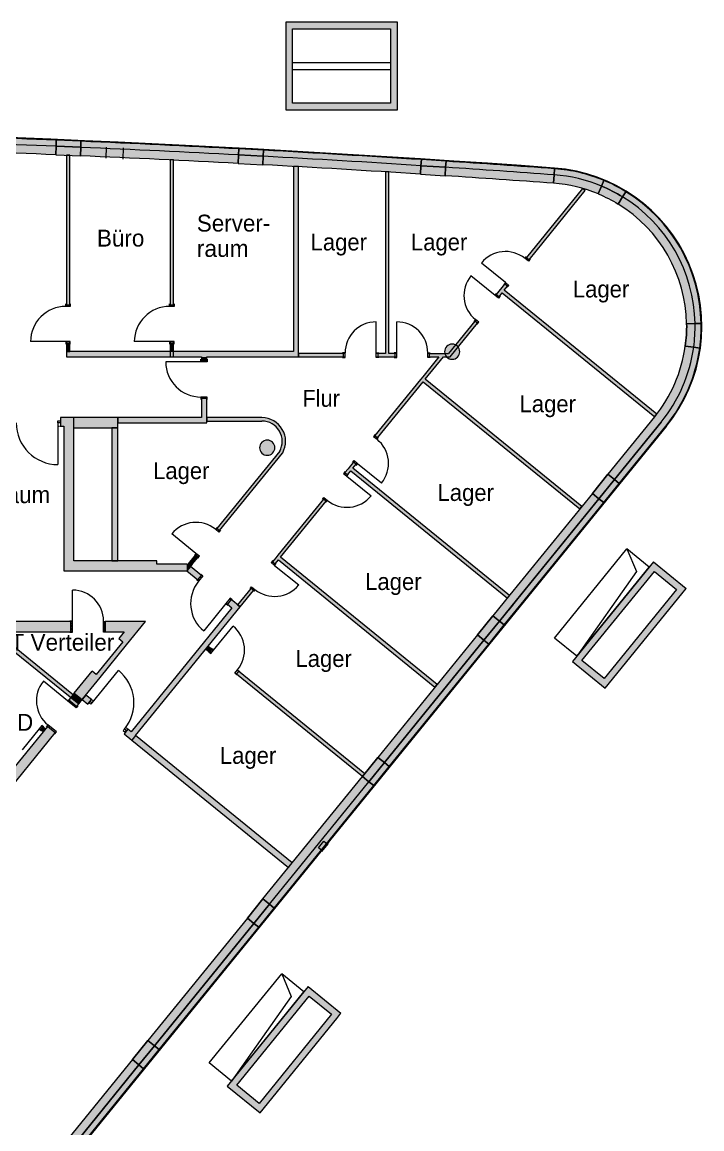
# Model space of a CAD drawing. Header units: inches. Extents: x 354311 to 431061, y 371078 to 433204.
# Drawn here: x 410934 to 431061, y 400437 to 433204 of the extents above; entities that cross this region are included whole.
import ezdxf

# ---------------------------------------------------------------- set-up
doc = ezdxf.new("R2010")
doc.units = ezdxf.units.IN
doc.header["$LTSCALE"] = 250
doc.header["$MEASUREMENT"] = 0
doc.linetypes.add('G1', pattern=[0.18, 0.12, -0.06])
doc.layers.add('Grundebene', color=7, linetype='Continuous')
doc.styles.add('ARIAL', font='arial.ttf', dxfattribs={"height": 0.2})

msp = doc.modelspace()

# ---------------------------------------------------------------- hatches: boundary and pattern name
at = {"layer": 'Grundebene', "true_color": 0x000000, "transparency": 33554687}
for points in [[(418744, 433204), (418944, 433004), (421844, 433004), (422044, 433204)], [(418744, 430604), (418944, 430804), (418944, 433004), (418744, 433204)], [(422044, 433204), (421844, 433004), (421844, 430804), (422044, 430604)], [(422044, 430604), (421844, 430804), (418944, 430804), (418744, 430604)], [(411928, 429277), (411939, 429527), (411939, 429527), (407266, 429699), (407266, 429699), (407258, 429449), (407258, 429449)], [(407266, 429699), (411939, 429527), (411939, 429527), (411928, 429277), (411928, 429277), (407258, 429449), (407258, 429449), (407266, 429699)], [(411939, 429527), (411946, 429707), (411946, 429707), (407272, 429879), (407272, 429879), (407266, 429699), (407266, 429699)], [(407272, 429879), (411946, 429707), (411946, 429707), (411939, 429527), (411939, 429527), (407266, 429699), (407266, 429699)], [(412668, 429498), (412675, 429678), (411946, 429707), (411938, 429527)], [(417341, 429271), (417351, 429451), (417351, 429451), (412676, 429676), (412676, 429676), (412668, 429496), (412668, 429496)], [(412676, 429676), (417351, 429451), (417351, 429451), (417341, 429271), (417341, 429271), (412668, 429496), (412668, 429496), (412676, 429676)], [(412668, 429498), (411938, 429527), (411928, 429277), (412658, 429248)], [(412344, 424834), (412244, 424834), (412244, 429264), (412344, 429264)], [(417328, 429021), (417341, 429271), (417341, 429271), (412668, 429496), (412668, 429496), (412658, 429246), (412658, 429246)], [(412668, 429496), (417341, 429271), (417341, 429271), (417328, 429021), (417328, 429021), (412658, 429246), (412658, 429246)], [(418057, 428982), (417328, 429021), (417342, 429271), (417342, 429271), (417351, 429451), (418080, 429412), (418070, 429232), (418070, 429232), (418071, 429232)], [(418071, 429232), (417342, 429271), (417328, 429021), (418057, 428982)], [(418070, 429232), (418080, 429412), (417351, 429451), (417342, 429271)], [(422744, 428954), (422756, 429133), (422756, 429133), (418081, 429412), (418081, 429412), (418071, 429232), (418071, 429232), (422744, 428954)], [(418081, 429412), (422756, 429133), (422756, 429133), (422744, 428954), (422744, 428954), (418071, 429232), (418071, 429232)], [(415416, 424834), (415316, 424834), (415316, 429122), (415416, 429122)], [(422728, 428704), (422744, 428954), (422744, 428954), (418071, 429232), (418071, 429232), (418057, 428982), (418057, 428982), (422728, 428704)], [(418071, 429232), (422744, 428954), (422744, 428954), (422728, 428704), (422728, 428704), (418057, 428982), (418057, 428982), (418071, 429232)], [(419121, 423449), (418966, 423449), (418966, 428927), (419121, 428927)], [(422728, 428704), (422744, 428954), (422744, 428954), (422756, 429133), (422756, 429133), (423485, 429086), (423473, 428906), (423473, 428906), (423457, 428657)], [(423473, 428906), (422744, 428954), (422728, 428704), (423457, 428657)], [(423473, 428906), (423485, 429086), (422756, 429133), (422744, 428954)], [(426687, 428683), (426700, 428863), (423485, 429086), (423473, 428906)], [(423473, 428906), (426687, 428683), (426700, 428863), (423485, 429086)], [(421794, 423394), (421694, 423394), (421694, 428770), (421794, 428770)], [(426669, 428434), (426687, 428683), (423473, 428906), (423457, 428657)], [(423457, 428657), (426669, 428434), (426687, 428683), (423473, 428906)], [(427995, 428118), (428092, 428349), (428092, 428349), (427946, 428407), (427798, 428460), (427648, 428507), (427497, 428550), (427344, 428586), (427190, 428618), (427035, 428644), (426880, 428665), (426723, 428681), (426687, 428683), (426687, 428683), (426669, 428434), (426669, 428434), (426817, 428421), (426964, 428402), (427111, 428379), (427256, 428350), (427401, 428316), (427544, 428277), (427686, 428233), (427826, 428185), (427964, 428131)], [(427995, 428118), (427858, 428173), (427718, 428223), (427576, 428268), (427434, 428308), (427289, 428343), (427144, 428372), (426998, 428397), (426851, 428417), (426703, 428431), (426669, 428434), (426669, 428434), (426687, 428683), (426687, 428683), (426844, 428669), (427000, 428650), (427155, 428625), (427309, 428594), (427462, 428558), (427613, 428517), (427763, 428471), (427912, 428419), (428058, 428363), (428092, 428349), (428092, 428349)], [(428092, 428349), (428161, 428515), (428161, 428515), (428009, 428575), (427855, 428630), (427699, 428680), (427542, 428724), (427383, 428762), (427223, 428795), (427062, 428822), (426900, 428844), (426738, 428860), (426700, 428863), (426700, 428863), (426687, 428683), (426687, 428683), (426844, 428669), (427000, 428650), (427155, 428625), (427309, 428594), (427462, 428558), (427613, 428517), (427763, 428471), (427912, 428419), (428058, 428363)], [(426687, 428683), (426700, 428863), (426700, 428863), (426863, 428848), (427025, 428828), (427186, 428802), (427347, 428770), (427506, 428733), (427663, 428690), (427820, 428642), (427974, 428588), (428126, 428529), (428161, 428515), (428161, 428515), (428092, 428349), (428092, 428349), (427946, 428407), (427798, 428460), (427648, 428507), (427497, 428550), (427344, 428586), (427190, 428618), (427035, 428644), (426880, 428665), (426723, 428681)], [(425943, 426168), (427634, 428250), (427530, 428281), (427529, 428279), (425865, 426232)], [(428172, 428315), (428092, 428349), (427995, 428118), (428071, 428086), (428147, 428052), (428222, 428016), (428296, 427979), (428369, 427941), (428441, 427901), (428513, 427860), (428584, 427817), (428715, 428030), (428640, 428075), (428564, 428119), (428487, 428161), (428409, 428202), (428331, 428241), (428252, 428278)], [(428715, 428030), (428809, 428184), (428809, 428184), (428666, 428268), (428521, 428347), (428372, 428421), (428222, 428489), (428161, 428515), (428161, 428515), (428092, 428349), (428092, 428349), (428237, 428285), (428381, 428216), (428522, 428142), (428660, 428063), (428715, 428030)], [(430610, 424273), (430860, 424278), (430860, 424278), (430855, 424435), (430843, 424591), (430827, 424747), (430805, 424903), (430777, 425058), (430745, 425211), (430707, 425364), (430663, 425515), (430614, 425664), (430561, 425811), (430502, 425957), (430438, 426101), (430369, 426242), (430295, 426380), (430216, 426516), (430133, 426649), (430045, 426779), (429952, 426906), (429856, 427030), (429755, 427150), (429649, 427267), (429540, 427380), (429427, 427489), (429310, 427594), (429190, 427695), (429066, 427791), (428939, 427884), (428808, 427971), (428715, 428030), (428715, 428030), (428584, 427817), (428584, 427817), (428709, 427738), (428831, 427653), (428951, 427565), (429067, 427473), (429179, 427376), (429289, 427276), (429394, 427172), (429496, 427064), (429595, 426953), (429689, 426839), (429779, 426721), (429865, 426600), (429947, 426476), (430024, 426350), (430097, 426220), (430166, 426089), (430229, 425955), (430289, 425819), (430343, 425681), (430392, 425541), (430437, 425399), (430476, 425256), (430511, 425112), (430540, 424967), (430565, 424820), (430584, 424673), (430598, 424526), (430607, 424378)], [(430610, 424273), (430605, 424421), (430594, 424569), (430579, 424717), (430558, 424864), (430532, 425010), (430501, 425155), (430465, 425299), (430424, 425441), (430378, 425582), (430327, 425722), (430272, 425859), (430211, 425995), (430146, 426128), (430076, 426259), (430002, 426387), (429923, 426513), (429840, 426636), (429753, 426756), (429661, 426873), (429566, 426986), (429467, 427096), (429363, 427203), (429257, 427306), (429146, 427405), (429033, 427500), (428916, 427592), (428796, 427679), (428673, 427762), (428584, 427817), (428584, 427817), (428715, 428030), (428715, 428030), (428847, 427946), (428977, 427857), (429103, 427763), (429226, 427665), (429345, 427563), (429461, 427457), (429573, 427347), (429681, 427233), (429785, 427115), (429885, 426994), (429980, 426869), (430071, 426741), (430158, 426610), (430240, 426476), (430317, 426340), (430390, 426200), (430457, 426058), (430520, 425914), (430577, 425768), (430629, 425620), (430676, 425470), (430718, 425319), (430755, 425166), (430786, 425012), (430812, 424857), (430832, 424701), (430847, 424545), (430857, 424388), (430860, 424278), (430860, 424278)], [(430860, 424278), (431040, 424281), (431040, 424281), (431034, 424444), (431023, 424607), (431006, 424770), (430983, 424931), (430954, 425092), (430920, 425252), (430880, 425410), (430835, 425567), (430785, 425723), (430729, 425876), (430667, 426028), (430601, 426177), (430529, 426323), (430452, 426468), (430370, 426609), (430284, 426748), (430192, 426883), (430096, 427015), (429995, 427144), (429890, 427269), (429781, 427390), (429667, 427507), (429550, 427621), (429428, 427730), (429303, 427835), (429174, 427935), (429042, 428031), (428906, 428122), (428809, 428184), (428809, 428184), (428715, 428030), (428715, 428030), (428847, 427946), (428977, 427857), (429103, 427763), (429226, 427665), (429345, 427563), (429461, 427457), (429573, 427347), (429681, 427233), (429785, 427115), (429885, 426994), (429980, 426869), (430071, 426741), (430158, 426610), (430240, 426476), (430317, 426340), (430390, 426200), (430457, 426058), (430520, 425914), (430577, 425768), (430629, 425620), (430676, 425470), (430718, 425319), (430755, 425166), (430786, 425012), (430812, 424857), (430832, 424701), (430847, 424545), (430857, 424388)], [(430860, 424278), (430855, 424435), (430843, 424591), (430827, 424747), (430805, 424903), (430777, 425058), (430745, 425211), (430707, 425364), (430663, 425515), (430614, 425664), (430561, 425811), (430502, 425957), (430438, 426101), (430369, 426242), (430295, 426380), (430216, 426516), (430133, 426649), (430045, 426779), (429952, 426906), (429856, 427030), (429755, 427150), (429649, 427267), (429540, 427380), (429427, 427489), (429310, 427594), (429190, 427695), (429066, 427791), (428939, 427884), (428808, 427971), (428715, 428030), (428809, 428184), (428809, 428184), (428947, 428096), (429081, 428003), (429213, 427906), (429340, 427804), (429464, 427698), (429585, 427588), (429701, 427473), (429814, 427355), (429922, 427232), (430026, 427106), (430125, 426976), (430220, 426843), (430310, 426707), (430395, 426568), (430475, 426425), (430551, 426280), (430621, 426133), (430686, 425983), (430746, 425831), (430800, 425677), (430849, 425521), (430893, 425364), (430931, 425205), (430963, 425045), (430990, 424884), (431011, 424722), (431027, 424559), (431037, 424396), (431040, 424281), (431040, 424281)], [(424976, 425137), (425228, 425448), (425306, 425385), (425211, 425268), (429726, 421600), (429663, 421522), (425148, 425191), (425054, 425074)], [(423844, 423585), (424417, 424290), (424339, 424353), (423766, 423648)], [(430861, 424190), (430860, 424278), (430610, 424273), (430611, 424190), (430610, 424108), (430607, 424025), (430603, 423942), (430598, 423860), (430590, 423777), (430581, 423695), (430571, 423613), (430819, 423579), (430830, 423666), (430839, 423753), (430847, 423840), (430853, 423927), (430857, 424015), (430860, 424102)], [(430571, 423613), (430605, 423984), (430610, 424273), (431040, 424276), (431040, 424122), (431029, 423862), (430997, 423554)], [(430819, 423579), (430997, 423554), (431016, 423719), (431030, 423884), (431038, 424049), (431041, 424215), (431040, 424281), (431040, 424281), (430860, 424278), (430860, 424278), (430860, 424118), (430855, 423959), (430843, 423800), (430827, 423642)], [(412244, 423449), (412344, 423449), (412344, 423699), (412244, 423699)], [(415316, 423699), (415416, 423699), (415416, 423449), (415316, 423449)], [(412244, 423294), (419121, 423294), (419121, 423449), (412244, 423449)], [(419121, 423294), (420453, 423294), (420453, 423394), (419121, 423394)], [(421463, 423294), (421980, 423294), (421980, 423394), (421463, 423394)], [(422990, 423394), (423501, 423394), (423501, 423294), (422990, 423294)], [(429659, 421515), (429853, 421357), (429853, 421357), (429853, 421357), (429950, 421481), (430043, 421608), (430131, 421738), (430214, 421871), (430293, 422007), (430367, 422146), (430436, 422287), (430500, 422430), (430559, 422575), (430613, 422723), (430662, 422872), (430706, 423023), (430744, 423176), (430777, 423329), (430804, 423484), (430819, 423579), (430819, 423579), (430571, 423613), (430571, 423613), (430548, 423467), (430520, 423321), (430487, 423176), (430449, 423033), (430406, 422891), (430358, 422751), (430305, 422612), (430247, 422475), (430185, 422341), (430118, 422208), (430046, 422078), (429970, 421951), (429890, 421827), (429805, 421705), (429716, 421586), (429659, 421515)], [(429659, 421515), (429751, 421632), (429838, 421752), (429921, 421874), (430000, 422000), (430075, 422129), (430144, 422259), (430210, 422393), (430270, 422528), (430326, 422665), (430377, 422805), (430423, 422946), (430464, 423088), (430500, 423232), (430531, 423377), (430557, 423523), (430571, 423613), (430819, 423579), (430819, 423579), (430794, 423424), (430765, 423269), (430730, 423116), (430689, 422964), (430644, 422814), (430593, 422666), (430537, 422519), (430476, 422374), (430410, 422232), (430339, 422091), (430263, 421954), (430182, 421819), (430097, 421687), (430007, 421558), (429913, 421433), (429853, 421357), (429853, 421357), (429659, 421515)], [(429853, 421357), (429993, 421244), (429993, 421244), (430094, 421372), (430190, 421504), (430282, 421640), (430368, 421778), (430450, 421919), (430527, 422064), (430599, 422210), (430666, 422359), (430727, 422511), (430783, 422664), (430834, 422819), (430879, 422976), (430919, 423135), (430953, 423295), (430982, 423455), (430997, 423554), (430997, 423554), (430819, 423579), (430819, 423579), (430794, 423424), (430765, 423269), (430730, 423116), (430689, 422964), (430644, 422814), (430593, 422666), (430537, 422519), (430476, 422374), (430410, 422232), (430339, 422091), (430263, 421954), (430182, 421819), (430097, 421687), (430007, 421558), (429913, 421433), (429853, 421357)], [(429853, 421357), (429950, 421481), (430043, 421608), (430131, 421738), (430214, 421871), (430293, 422007), (430367, 422146), (430436, 422287), (430500, 422430), (430559, 422575), (430613, 422723), (430662, 422872), (430706, 423023), (430744, 423176), (430777, 423329), (430804, 423484), (430819, 423579), (430997, 423554), (430997, 423554), (430972, 423393), (430941, 423232), (430904, 423073), (430862, 422915), (430815, 422759), (430762, 422604), (430704, 422452), (430641, 422301), (430572, 422153), (430498, 422007), (430419, 421864), (430335, 421724), (430247, 421587), (430153, 421453), (430055, 421322), (429993, 421244), (429993, 421244), (429853, 421357)], [(416244, 423294), (416399, 423294), (416399, 423194), (416244, 423194)], [(421381, 420961), (423277, 423294), (423406, 423294), (422871, 422636), (427508, 418868), (427445, 418790), (422808, 422558), (421459, 420898)], [(416399, 421494), (416244, 421494), (416244, 422059), (416399, 422059)], [(409424, 395930), (429993, 421244), (429659, 421515), (409091, 396202)], [(412169, 421494), (412273, 421286), (412469, 421194), (413769, 421194), (413769, 421494)], [(416399, 421339), (413769, 421339), (413769, 421494), (416399, 421494)], [(418560, 420502), (416701, 418214), (416701, 418214), (416778, 418151), (418643, 420446), (418643, 420446), (418709, 420604), (418709, 420604), (418731, 420799), (418728, 420863), (418728, 420863), (418716, 420936), (418716, 420936), (418697, 421007), (418671, 421076), (418637, 421142), (418637, 421142), (418597, 421204), (418551, 421261), (418551, 421261), (418498, 421313), (418498, 421313), (418441, 421360), (418441, 421360), (418379, 421400), (418379, 421400), (418314, 421433), (418314, 421433), (418245, 421460), (418174, 421479), (418101, 421490), (418035, 421494), (418035, 421494), (418035, 421494), (418035, 421494), (416580, 421494), (416399, 421494), (416399, 421494), (416399, 421394), (418035, 421394), (418035, 421394), (418038, 421394), (418038, 421394), (418059, 421393), (418080, 421392), (418101, 421390), (418122, 421387), (418143, 421384), (418163, 421379), (418184, 421375), (418204, 421369), (418224, 421363), (418244, 421355), (418263, 421348), (418283, 421339), (418302, 421330), (418320, 421320), (418339, 421310), (418356, 421299), (418374, 421287), (418391, 421275), (418408, 421262), (418424, 421249), (418440, 421235), (418455, 421220), (418470, 421205), (418484, 421190), (418497, 421174), (418510, 421157), (418523, 421140), (418535, 421123), (418546, 421105), (418557, 421087), (418567, 421069), (418576, 421050), (418585, 421031), (418593, 421011), (418600, 420992), (418607, 420972), (418613, 420951), (418618, 420931), (418622, 420910), (418626, 420890), (418629, 420869), (418632, 420848), (418633, 420827), (418634, 420806), (418634, 420785), (418634, 420764), (418632, 420743), (418630, 420722), (418628, 420701), (418624, 420681), (418620, 420660), (418615, 420640), (418609, 420619), (418603, 420599), (418596, 420579), (418588, 420560), (418580, 420541), (418570, 420522), (418561, 420503)], [(428280, 419818), (428474, 419660), (429853, 421357), (429659, 421515)], [(412169, 416954), (412469, 417254), (412469, 421194), (412273, 421286), (412169, 421244)], [(413769, 421194), (413594, 421194), (413594, 417254), (413769, 417254)], [(428474, 419660), (428614, 419547), (429993, 421244), (429853, 421357)], [(420492, 419866), (420744, 420177), (420822, 420114), (420727, 419997), (425364, 416230), (425301, 416152), (420664, 419920), (420570, 419803)], [(428280, 419818), (427820, 419252), (428014, 419094), (428474, 419660)], [(428014, 419094), (428154, 418980), (428614, 419547), (428474, 419660)], [(425376, 416244), (425570, 416086), (428014, 419094), (427820, 419252)], [(425570, 416086), (425710, 415973), (428154, 418980), (428014, 419094)], [(418348, 417228), (419855, 419083), (419933, 419020), (418583, 417359), (423220, 413591), (423157, 413513), (418520, 417281), (418426, 417165)], [(414924, 416954), (414924, 417154), (414924, 417254), (412469, 417254), (412169, 416954)], [(415806, 416954), (415806, 417154), (414924, 417154), (414924, 416954)], [(415806, 417154), (415969, 417154), (415806, 416954)], [(415969, 417154), (416142, 417367), (416064, 417430), (415840, 417154)], [(427229, 414275), (427510, 414304), (429654, 416943), (429625, 417224)], [(417391, 415892), (417789, 416381), (417711, 416444), (417314, 415955)], [(424875, 415627), (425069, 415470), (425570, 416086), (425376, 416244)], [(428170, 413768), (428199, 413487), (430469, 416281), (430397, 416404), (430314, 416407)], [(417391, 415892), (417145, 415866), (414160, 412192), (414223, 412085), (414295, 412082)], [(425069, 415470), (425209, 415356), (425710, 415973), (425570, 416086)], [(424875, 415627), (424415, 415061), (424609, 414903), (425069, 415470)], [(414587, 415454), (413957, 415154), (413796, 414955), (413912, 414861), (414028, 414766)], [(413957, 415154), (413796, 414955), (413912, 414861), (414028, 414766), (414587, 415454)], [(424609, 414903), (424748, 414789), (425209, 415356), (425069, 415470)], [(414028, 414766), (413912, 414861), (413124, 413891), (413240, 413796)], [(421470, 411436), (421664, 411279), (424609, 414903), (424415, 415061)], [(421664, 411279), (421803, 411165), (424748, 414789), (424609, 414903)], [(409827, 413734), (410647, 414743), (412440, 413287), (412377, 413209), (410662, 414603), (409905, 413671)], [(416493, 414548), (416556, 414626), (416439, 414720), (416376, 414643)], [(427510, 414304), (427229, 414275), (428199, 413487), (428170, 413768)], [(421076, 410953), (417340, 413989), (417277, 413911), (417277, 413911), (421013, 410875), (421013, 410875), (421077, 410952)], [(412711, 413144), (412478, 413333), (412377, 413209), (412610, 413020)], [(411479, 412263), (411557, 412200), (411620, 412278), (411543, 412341)], [(414295, 412082), (414223, 412085), (414185, 411946), (418822, 408178), (418933, 408314)], [(421470, 411436), (421009, 410870), (421203, 410712), (421664, 411279)], [(421203, 410712), (421343, 410599), (421803, 411165), (421664, 411279)], [(418064, 407245), (417604, 406679), (417798, 406521), (418258, 407088)], [(417798, 406521), (417938, 406408), (418398, 406974), (418258, 407088)], [(414659, 403055), (414853, 402897), (417798, 406521), (417604, 406679)], [(414853, 402897), (414993, 402783), (417938, 406408), (417798, 406521)], [(417009, 401697), (417290, 401727), (419434, 404366), (419405, 404647)], [(417950, 401191), (417979, 400909), (420249, 403703), (420177, 403826), (420094, 403830)], [(414659, 403055), (414199, 402488), (414393, 402330), (414853, 402897)], [(414393, 402330), (414532, 402217), (414993, 402783), (414853, 402897)], [(411254, 398864), (411448, 398706), (414393, 402330), (414199, 402488)], [(411448, 398706), (411587, 398592), (414532, 402217), (414393, 402330)], [(417979, 400909), (417950, 401191), (417290, 401727), (417009, 401697)]]:
    msp.add_hatch(color=18, dxfattribs=at).paths.add_polyline_path(points, flags=0)
h = msp.add_hatch(color=18, dxfattribs=at)
h.paths.add_polyline_path([(411946, 429707), (412675, 429678), (412668, 429498), (412668, 429498), (412658, 429248), (412658, 429248), (412309, 429262), (411928, 429277), (411938, 429527), (411938, 429527), (411938, 429527), (411946, 429707)], flags=0)
h.paths.add_polyline_path([(411946, 429707), (411939, 429527), (411938, 429527), (411939, 429527), (412668, 429498), (411939, 429527), (411928, 429277)], flags=0)
h = msp.add_hatch(color=18, dxfattribs=at)
h.paths.add_polyline_path([(427995, 428118), (428092, 428349), (428092, 428349), (428161, 428515), (428161, 428515), (428313, 428449), (428462, 428377), (428608, 428300), (428752, 428218), (428809, 428184), (428809, 428184), (428715, 428030), (428715, 428030), (428584, 427817), (428513, 427860), (428441, 427901), (428441, 427901), (428369, 427941), (428296, 427979), (428296, 427979), (428222, 428016), (428147, 428052), (428071, 428086)], flags=0)
h.paths.add_polyline_path([(428172, 428315), (428092, 428349), (428092, 428349), (428172, 428315)], flags=0)
h.paths.add_polyline_path([(428252, 428278), (428172, 428315), (428172, 428315), (428317, 428248), (428459, 428176), (428599, 428099), (428640, 428075), (428640, 428075), (428715, 428030), (428715, 428030), (428640, 428075), (428564, 428119), (428487, 428161), (428487, 428161), (428409, 428202), (428409, 428202), (428331, 428241), (428331, 428241)], flags=0)
h = msp.add_hatch(color=18, dxfattribs=at)
edge = h.paths.add_edge_path(flags=0)
edge.add_arc((423667, 423447), 225, 0, 360)
edge.add_arc((423667, 423447), 225, 0, 360)
h = msp.add_hatch(color=18, dxfattribs=at)
h.paths.add_polyline_path([(406594, 421494), (406794, 421244), (408669, 421244), (408869, 421302), (408969, 421494)], flags=0)
h.paths.add_polyline_path([(408969, 421494), (408869, 421302), (408969, 421244), (410684, 421244), (410684, 421494)], flags=0)
h.paths.add_polyline_path([(412069, 421494), (412069, 421244), (412169, 421244), (412273, 421286), (412169, 421494)], flags=0)
h = msp.add_hatch(color=18, dxfattribs=at)
edge = h.paths.add_edge_path(flags=0)
edge.add_arc((418192, 420604), 225, 0, 360)
edge.add_arc((418192, 420604), 225, 0, 360)
h = msp.add_hatch(color=18, dxfattribs=at)
h.paths.add_polyline_path([(430469, 416281), (430595, 416436), (430440, 416562), (430397, 416404), (430469, 416281)], flags=0)
h.paths.add_polyline_path([(430314, 416407), (430397, 416404), (430440, 416562), (429625, 417224), (429654, 416943)], flags=0)
h = msp.add_hatch(color=18, dxfattribs=at)
h.paths.add_polyline_path([(417145, 415866), (417391, 415892), (417123, 416109), (417013, 415973)], flags=0)
h.paths.add_polyline_path([(416132, 416689), (416242, 416825), (415917, 417090), (415806, 416954)], flags=0)
h = msp.add_hatch(color=18, dxfattribs=at)
h.paths.add_polyline_path([(407656, 415454), (407723, 415237), (407856, 415154), (407962, 415154), (407962, 415454)], flags=0)
h.paths.add_polyline_path([(408972, 415454), (408972, 415154), (412375, 415154), (412375, 415454)], flags=0)
h.paths.add_polyline_path([(413391, 415454), (413391, 415154), (413957, 415154), (414587, 415454)], flags=0)
h = msp.add_hatch(color=18, dxfattribs=at)
h.paths.add_polyline_path([(412375, 415454), (408972, 415454), (408972, 415154), (412375, 415154)], flags=0)
h.paths.add_polyline_path([(407962, 415154), (407962, 415454), (407656, 415454), (407723, 415237), (407856, 415154)], flags=0)
h.paths.add_polyline_path([(413391, 415454), (413391, 415154), (413957, 415154), (414587, 415454)], flags=0)
h = msp.add_hatch(color=18, dxfattribs=at)
h.paths.add_polyline_path([(413240, 413796), (413124, 413891), (413007, 413985), (412533, 413401), (412766, 413212)], flags=0)
h.paths.add_polyline_path([(412766, 413212), (412533, 413401), (412478, 413333), (412711, 413144)], flags=0)
h = msp.add_hatch(color=18, dxfattribs=at)
h.paths.add_polyline_path([(412610, 413020), (412377, 413209), (412317, 413135), (412550, 412946)], flags=0)
h.paths.add_polyline_path([(411913, 412162), (411680, 412352), (409583, 409771), (409816, 409582)], flags=0)
h = msp.add_hatch(color=18, dxfattribs=at)
h.paths.add_polyline_path([(412377, 413209), (412317, 413135), (412550, 412946), (412610, 413020)], flags=0)
h.paths.add_polyline_path([(411913, 412162), (411680, 412352), (409583, 409771), (409816, 409582)], flags=0)
h = msp.add_hatch(color=18, dxfattribs=at)
h.paths.add_polyline_path([(414185, 411946), (414223, 412085), (414160, 412192), (414061, 412272), (413951, 412136)], flags=0)
h.paths.add_polyline_path([(412876, 413010), (412987, 413146), (412821, 413280), (412711, 413144)], flags=0)
h = msp.add_hatch(color=18, dxfattribs=at)
h.paths.add_polyline_path([(418064, 407245), (418258, 407088), (419071, 408088), (418877, 408246)], flags=0)
h.paths.add_polyline_path([(418877, 408246), (419071, 408088), (421203, 410712), (421009, 410870)], flags=0)
h = msp.add_hatch(color=18, dxfattribs=at)
h.paths.add_polyline_path([(418258, 407088), (418398, 406974), (419211, 407975), (419071, 408088)], flags=0)
h.paths.add_polyline_path([(419211, 407975), (421343, 410599), (421203, 410712), (419071, 408088)], flags=0)
h = msp.add_hatch(color=18, dxfattribs=at)
h.paths.add_polyline_path([(419405, 404647), (419434, 404366), (420094, 403830), (420177, 403826), (420220, 403985)], flags=0)
h.paths.add_polyline_path([(420220, 403985), (420177, 403826), (420249, 403703), (420249, 403703), (420375, 403859)], flags=0)

# ---------------------------------------------------------------- linework, layer by layer
at = {"layer": 'Grundebene', "color": 18, "linetype": 'Continuous', "lineweight": 13, "true_color": 0x000000}
for p, q in [((422044, 433204), (418744, 433204)), ((418744, 433204), (418744, 430604)), ((422044, 430604), (422044, 433204)), ((418944, 433004), (421844, 433004)), ((418944, 430804), (418944, 433004)), ((421844, 433004), (421844, 430804)), ((418944, 432004), (421844, 432004)), ((418944, 431804), (421844, 431804)), ((418944, 431804), (421844, 431804)), ((421844, 431804), (421844, 430804)), ((418744, 430604), (422044, 430604)), ((421844, 430804), (418944, 430804)), ((411946, 429707), (411938, 429527)), ((411939, 429527), (411946, 429707)), ((412675, 429678), (411946, 429707)), ((412668, 429498), (412675, 429678)), ((412676, 429676), (412668, 429496)), ((411928, 429277), (411938, 429527)), ((411938, 429527), (411928, 429277)), ((411928, 429277), (411939, 429527)), ((411928, 429277), (412658, 429248)), ((411928, 429277), (412658, 429248)), ((411938, 429527), (412668, 429498)), ((412668, 429498), (411938, 429527)), ((411938, 429527), (412668, 429498)), ((412344, 429262), (412244, 429262)), ((412244, 429262), (412244, 424834)), ((412344, 424834), (412344, 429262)), ((412658, 429248), (412668, 429498)), ((412658, 429248), (412668, 429498)), ((412668, 429496), (412658, 429246)), ((413421, 429175), (413435, 429503)), ((413921, 429151), (413934, 429480)), ((417328, 429021), (417342, 429271)), ((417342, 429271), (417328, 429021)), ((417328, 429021), (417341, 429271)), ((417341, 429271), (417351, 429451)), ((417351, 429451), (417342, 429271)), ((417342, 429271), (418071, 429232)), ((418071, 429232), (417342, 429271)), ((417342, 429271), (418070, 429232)), ((418080, 429412), (417351, 429451)), ((418070, 429232), (418080, 429412)), ((418081, 429412), (418071, 429232)), ((415416, 429124), (415316, 429124)), ((415316, 429124), (415316, 424834)), ((415416, 424834), (415416, 429124)), ((417328, 429021), (418057, 428982)), ((417328, 429021), (418057, 428982)), ((418057, 428982), (418071, 429232)), ((418057, 428982), (418071, 429232)), ((418071, 429232), (418057, 428982)), ((419121, 428927), (418966, 428927)), ((418966, 428927), (418966, 423449)), ((419121, 423294), (419121, 428927)), ((422728, 428704), (422744, 428954)), ((422744, 428954), (422728, 428704)), ((422728, 428704), (422744, 428954)), ((422744, 428954), (422756, 429133)), ((422756, 429133), (422744, 428954)), ((422744, 428954), (423473, 428906)), ((423473, 428906), (422744, 428954)), ((422744, 428954), (423473, 428906)), ((423485, 429086), (422756, 429133)), ((423485, 429086), (423473, 428906)), ((423473, 428906), (423485, 429086)), ((421794, 428770), (421694, 428770)), ((421694, 428770), (421694, 423394)), ((421794, 423394), (421794, 428770)), ((422728, 428704), (423457, 428657)), ((422728, 428704), (423457, 428657)), ((423473, 428906), (423457, 428657)), ((423457, 428657), (423473, 428906)), ((423457, 428657), (423473, 428906)), ((426669, 428434), (426687, 428683)), ((426687, 428683), (426669, 428434)), ((426687, 428683), (426700, 428863)), ((426700, 428863), (426687, 428683)), ((427530, 428281), (425865, 426232)), ((427608, 428218), (427530, 428281)), ((427995, 428118), (428092, 428349)), ((428092, 428349), (427995, 428118)), ((427995, 428118), (428092, 428349)), ((428092, 428349), (428161, 428515)), ((428161, 428515), (428092, 428349)), ((428092, 428349), (428172, 428315)), ((428172, 428315), (428092, 428349)), ((428172, 428315), (428252, 428278)), ((428252, 428278), (428172, 428315)), ((428252, 428278), (428331, 428241)), ((428331, 428241), (428252, 428278)), ((425943, 426168), (427608, 428218)), ((427995, 428118), (428071, 428086)), ((427995, 428118), (428071, 428086)), ((428071, 428086), (428147, 428052)), ((428071, 428086), (428147, 428052)), ((428147, 428052), (428222, 428016)), ((428147, 428052), (428222, 428016)), ((428222, 428016), (428296, 427979)), ((428222, 428016), (428296, 427979)), ((428296, 427979), (428369, 427941)), ((428296, 427979), (428369, 427941)), ((428331, 428241), (428409, 428202)), ((428409, 428202), (428331, 428241)), ((428369, 427941), (428441, 427901)), ((428369, 427941), (428441, 427901)), ((428409, 428202), (428487, 428161)), ((428487, 428161), (428409, 428202)), ((428487, 428161), (428564, 428119)), ((428564, 428119), (428487, 428161)), ((428564, 428119), (428640, 428075)), ((428640, 428075), (428564, 428119)), ((428584, 427817), (428715, 428030)), ((428584, 427817), (428715, 428030)), ((428715, 428030), (428584, 427817)), ((428640, 428075), (428715, 428030)), ((428715, 428030), (428640, 428075)), ((428809, 428184), (428715, 428030)), ((428715, 428030), (428809, 428184)), ((428441, 427901), (428513, 427860)), ((428441, 427901), (428513, 427860)), ((428513, 427860), (428584, 427817)), ((428513, 427860), (428584, 427817)), ((425245, 425492), (424531, 426072)), ((425825, 426206), (425872, 426264)), ((425926, 426124), (425825, 426206)), ((425865, 426232), (425943, 426168)), ((425973, 426182), (425926, 426124)), ((424936, 425112), (424222, 425692)), ((424976, 425137), (425228, 425448)), ((425245, 425492), (425198, 425434)), ((425211, 425268), (425306, 425385)), ((425306, 425385), (425228, 425448)), ((425346, 425410), (425245, 425492)), ((425299, 425352), (425346, 425410)), ((424936, 425112), (424983, 425170)), ((425037, 425030), (424936, 425112)), ((424976, 425137), (425054, 425074)), ((425084, 425088), (425037, 425030)), ((425054, 425074), (425148, 425191)), ((425148, 425191), (429664, 421521)), ((429727, 421599), (425211, 425268)), ((412229, 424789), (412229, 424864)), ((412359, 424789), (412229, 424789)), ((412244, 424834), (412344, 424834)), ((412359, 424864), (412359, 424789)), ((415301, 424789), (415301, 424864)), ((415431, 424789), (415301, 424789)), ((415316, 424834), (415416, 424834)), ((415431, 424864), (415431, 424789)), ((424339, 424353), (423559, 423394)), ((424356, 424398), (424308, 424340)), ((424417, 424290), (424339, 424353)), ((424457, 424316), (424356, 424398)), ((421418, 423409), (421418, 424329)), ((422025, 423409), (422025, 424329)), ((423607, 423294), (424417, 424290)), ((424409, 424258), (424457, 424316)), ((430603, 423942), (430607, 424025)), ((430607, 424025), (430603, 423942)), ((430607, 424025), (430610, 424108)), ((430610, 424108), (430607, 424025)), ((430610, 424273), (430860, 424278)), ((430860, 424278), (430610, 424273)), ((430610, 424273), (430860, 424278)), ((430611, 424190), (430610, 424273)), ((430610, 424273), (430611, 424190)), ((430610, 424108), (430611, 424190)), ((430611, 424190), (430610, 424108)), ((430853, 423927), (430857, 424015)), ((430853, 423927), (430857, 424015)), ((430857, 424015), (430860, 424102)), ((430857, 424015), (430860, 424102)), ((430860, 424278), (431040, 424281)), ((431040, 424281), (430860, 424278)), ((430861, 424190), (430860, 424278)), ((430861, 424190), (430860, 424278)), ((430860, 424102), (430861, 424190)), ((430860, 424102), (430861, 424190)), ((412229, 423744), (411184, 423744)), ((412359, 423744), (412229, 423744)), ((412229, 423744), (412229, 423669)), ((412344, 423699), (412244, 423699)), ((412244, 423699), (412244, 423449)), ((412344, 423449), (412344, 423699)), ((412359, 423669), (412359, 423744)), ((415301, 423744), (414256, 423744)), ((415431, 423744), (415301, 423744)), ((415301, 423744), (415301, 423669)), ((415416, 423699), (415316, 423699)), ((415316, 423699), (415316, 423294)), ((415416, 423294), (415416, 423699)), ((415431, 423669), (415431, 423744)), ((430571, 423613), (430581, 423695)), ((430581, 423695), (430571, 423613)), ((430581, 423695), (430590, 423777)), ((430590, 423777), (430581, 423695)), ((430590, 423777), (430598, 423860)), ((430598, 423860), (430590, 423777)), ((430598, 423860), (430603, 423942)), ((430603, 423942), (430598, 423860)), ((430830, 423666), (430839, 423753)), ((430830, 423666), (430839, 423753)), ((430839, 423753), (430847, 423840)), ((430839, 423753), (430847, 423840)), ((430847, 423840), (430853, 423927)), ((430847, 423840), (430853, 423927)), ((418966, 423449), (412244, 423449)), ((412244, 423449), (412244, 423294)), ((412244, 423449), (412344, 423449)), ((419121, 423394), (419121, 423294)), ((420453, 423394), (419121, 423394)), ((420498, 423409), (420423, 423409)), ((420453, 423294), (420453, 423394)), ((420498, 423279), (420498, 423409)), ((421418, 423279), (421418, 423409)), ((421418, 423409), (421493, 423409)), ((421463, 423394), (421463, 423294)), ((421694, 423394), (421463, 423394)), ((421980, 423394), (421794, 423394)), ((422025, 423409), (421950, 423409)), ((421980, 423294), (421980, 423394)), ((422025, 423279), (422025, 423409)), ((422945, 423279), (422945, 423409)), ((422945, 423409), (423020, 423409)), ((422990, 423394), (423559, 423394)), ((422990, 423394), (422990, 423294)), ((430819, 423579), (430571, 423613)), ((430571, 423613), (430819, 423579)), ((430571, 423613), (430819, 423579)), ((430819, 423579), (430830, 423666)), ((430819, 423579), (430830, 423666)), ((430997, 423554), (430819, 423579)), ((430819, 423579), (430997, 423554)), ((412244, 423294), (416244, 423294)), ((416229, 423149), (415184, 423149)), ((415316, 423294), (415416, 423294)), ((416229, 423149), (416229, 423224)), ((416414, 423149), (416229, 423149)), ((416244, 423294), (416244, 423194)), ((416244, 423194), (416399, 423194)), ((416399, 423194), (416399, 423294)), ((416399, 423294), (419121, 423294)), ((416414, 423224), (416414, 423149)), ((419121, 423294), (420453, 423294)), ((420423, 423279), (420498, 423279)), ((421493, 423279), (421418, 423279)), ((421463, 423294), (421980, 423294)), ((421950, 423279), (422025, 423279)), ((423277, 423294), (422794, 422699)), ((422871, 422636), (423406, 423294)), ((423020, 423279), (422945, 423279)), ((422990, 423294), (423277, 423294)), ((423406, 423294), (423607, 423294)), ((422794, 422699), (422731, 422621)), ((422794, 422699), (422794, 422699)), ((422731, 422621), (421381, 420961)), ((421459, 420898), (422808, 422558)), ((422731, 422621), (422731, 422621)), ((422808, 422558), (427445, 418790)), ((427508, 418868), (422871, 422636)), ((416414, 422104), (416229, 422104)), ((416229, 422104), (416229, 422029)), ((416399, 422059), (416244, 422059)), ((416244, 422059), (416244, 421494)), ((416399, 421494), (416399, 422059)), ((416414, 422029), (416414, 422104)), ((411994, 421399), (412069, 421399)), ((411994, 421339), (411994, 421399)), ((412069, 421494), (412069, 421244)), ((412169, 421494), (412069, 421494)), ((412069, 421399), (412069, 421339)), ((413769, 421494), (412169, 421494)), ((412469, 421150), (412469, 421494)), ((413769, 421194), (413769, 421494)), ((413769, 421494), (413769, 421339)), ((416244, 421494), (413769, 421494)), ((416399, 421494), (416399, 421394)), ((418035, 421494), (416399, 421494)), ((416399, 421339), (416399, 421494)), ((416399, 421394), (418035, 421394)), ((418035, 421494), (418035, 421494)), ((429659, 421515), (428280, 419818)), ((429659, 421515), (429659, 421515)), ((429664, 421521), (429727, 421599)), ((409393, 395860), (430009, 421231)), ((412069, 421339), (411994, 421339)), ((411994, 421339), (411994, 420104)), ((412069, 421244), (412169, 421244)), ((412169, 421244), (412169, 416954)), ((412469, 417254), (412469, 421194)), ((412469, 421194), (413769, 421194)), ((413769, 421194), (413594, 421194)), ((413594, 421194), (413594, 417254)), ((413769, 421339), (416399, 421339)), ((413769, 417254), (413769, 421194)), ((429853, 421357), (428474, 419660)), ((428474, 419660), (429853, 421357)), ((428614, 419547), (429993, 421244)), ((429853, 421357), (429853, 421357)), ((429853, 421357), (429853, 421357)), ((429993, 421244), (429993, 421244)), ((421388, 420993), (421341, 420935)), ((421341, 420935), (421442, 420853)), ((421381, 420961), (421459, 420898)), ((421442, 420853), (421489, 420912)), ((418560, 420502), (416701, 418214)), ((416778, 418151), (418643, 420446)), ((418643, 420446), (418648, 420454)), ((420744, 420177), (420650, 420060)), ((420714, 420163), (420761, 420221)), ((420727, 419997), (420822, 420114)), ((420822, 420114), (420744, 420177)), ((420761, 420221), (420862, 420139)), ((420862, 420139), (420815, 420081)), ((420862, 420139), (421576, 419559)), ((420499, 419899), (420452, 419841)), ((420452, 419841), (420553, 419759)), ((420587, 419983), (420492, 419866)), ((420492, 419866), (420570, 419803)), ((420553, 419759), (420600, 419817)), ((420553, 419759), (421267, 419179)), ((420570, 419803), (420664, 419920)), ((420650, 420060), (420587, 419983)), ((420587, 419983), (420587, 419983)), ((420650, 420060), (420650, 420060)), ((420664, 419920), (425301, 416152)), ((425364, 416229), (420727, 419997)), ((427820, 419252), (428280, 419818)), ((428280, 419818), (427820, 419252)), ((428280, 419818), (428474, 419660)), ((428474, 419660), (428280, 419818)), ((428280, 419818), (428474, 419660)), ((428014, 419094), (428474, 419660)), ((428014, 419094), (428474, 419660)), ((428474, 419660), (428014, 419094)), ((428154, 418980), (428614, 419547)), ((428474, 419660), (428614, 419547)), ((428614, 419547), (428474, 419660)), ((419825, 419069), (419872, 419127)), ((419872, 419127), (419973, 419045)), ((427820, 419252), (425376, 416244)), ((428014, 419094), (425570, 416086)), ((425570, 416086), (428014, 419094)), ((428014, 419094), (427820, 419252)), ((427820, 419252), (428014, 419094)), ((427820, 419252), (428014, 419094)), ((428154, 418980), (428014, 419094)), ((428014, 419094), (428154, 418980)), ((419855, 419083), (418506, 417422)), ((418583, 417359), (419933, 419020)), ((419933, 419020), (419855, 419083)), ((419973, 419045), (419925, 418987)), ((425710, 415973), (428154, 418980)), ((427445, 418790), (427508, 418868)), ((416661, 418188), (416708, 418246)), ((416762, 418106), (416661, 418188)), ((416701, 418214), (416778, 418151)), ((416809, 418164), (416762, 418106)), ((416081, 417474), (415367, 418054)), ((416081, 417474), (416033, 417416)), ((416182, 417392), (416081, 417474)), ((426695, 414966), (428839, 417605)), ((429499, 417069), (428839, 417605)), ((428839, 417605), (429123, 416938)), ((414924, 417254), (412469, 417254)), ((413594, 417254), (413769, 417254)), ((414924, 417154), (414924, 417254)), ((415806, 417154), (414924, 417154)), ((415806, 417154), (415967, 417154)), ((415967, 417154), (415806, 416954)), ((415891, 417216), (415840, 417154)), ((416064, 417430), (415891, 417216)), ((415968, 417153), (416142, 417367)), ((416142, 417367), (416064, 417430)), ((416134, 417334), (416182, 417392)), ((418355, 417261), (418308, 417202)), ((418308, 417202), (418409, 417120)), ((418443, 417344), (418348, 417228)), ((418348, 417228), (418426, 417165)), ((418409, 417120), (418456, 417179)), ((418426, 417165), (418520, 417281)), ((418506, 417422), (418443, 417344)), ((418443, 417344), (418443, 417344)), ((418506, 417422), (418506, 417422)), ((418520, 417281), (423157, 413513)), ((423220, 413591), (418583, 417359)), ((429625, 417224), (427229, 414275)), ((429625, 417224), (430595, 416436)), ((412169, 416954), (414924, 416954)), ((414924, 416954), (415806, 416954)), ((415917, 417090), (415806, 416954)), ((415806, 416954), (416132, 416689)), ((416242, 416825), (415917, 417090)), ((416132, 416689), (416242, 416825)), ((416287, 416808), (416158, 416649)), ((416229, 416856), (416287, 416808)), ((418409, 417120), (419123, 416540)), ((427355, 414430), (429499, 417069)), ((429123, 416938), (427355, 414430)), ((427510, 414304), (429654, 416943)), ((427510, 414304), (429654, 416943)), ((429654, 416943), (430314, 416407)), ((416158, 416649), (416099, 416696)), ((417681, 416430), (417728, 416488)), ((417728, 416488), (417829, 416406)), ((412426, 415469), (412426, 416389)), ((417098, 416149), (416969, 415990)), ((417156, 416102), (417098, 416149)), ((417711, 416444), (417314, 415955)), ((417391, 415892), (417789, 416381)), ((417789, 416381), (417711, 416444)), ((417829, 416406), (417781, 416348)), ((425376, 416244), (424875, 415627)), ((425301, 416152), (425364, 416229)), ((430314, 416407), (428170, 413768)), ((428199, 413487), (430469, 416281)), ((430469, 416281), (430595, 416436)), ((430469, 416281), (430469, 416281)), ((417145, 415866), (414160, 412192)), ((414295, 412082), (417391, 415892)), ((416969, 415990), (416310, 415179)), ((416969, 415990), (417027, 415943)), ((417123, 416109), (417013, 415973)), ((417013, 415973), (417145, 415866)), ((417391, 415892), (417123, 416109)), ((417314, 415955), (417391, 415892)), ((425570, 416086), (425069, 415470)), ((425069, 415470), (425570, 416086)), ((425209, 415356), (425710, 415973)), ((425469, 415962), (425343, 415807)), ((424415, 415061), (424875, 415627)), ((424875, 415627), (424415, 415061)), ((424875, 415627), (425069, 415470)), ((425069, 415470), (424875, 415627)), ((424875, 415627), (425069, 415470)), ((412375, 415454), (408972, 415454)), ((412426, 415469), (412351, 415469)), ((412375, 415454), (412426, 415454)), ((412375, 415154), (412375, 415454)), ((412375, 415154), (412375, 415454)), ((412426, 415139), (412426, 415469)), ((413346, 415139), (413346, 415469)), ((413346, 415454), (413385, 415454)), ((413385, 415154), (413385, 415454)), ((413391, 415454), (413391, 415154)), ((414587, 415454), (413391, 415454)), ((414028, 414766), (414587, 415454)), ((416600, 414609), (417180, 415323)), ((424609, 414903), (425069, 415470)), ((424609, 414903), (425069, 415470)), ((425069, 415470), (424609, 414903)), ((424748, 414789), (425209, 415356)), ((425069, 415470), (425209, 415356)), ((425209, 415356), (425069, 415470)), ((408972, 415154), (412375, 415154)), ((412351, 415139), (412426, 415139)), ((412375, 415154), (412426, 415154)), ((413912, 414861), (413124, 413891)), ((413346, 415154), (413385, 415154)), ((413421, 415139), (413346, 415139)), ((413391, 415154), (413957, 415154)), ((413957, 415154), (413796, 414955)), ((413796, 414955), (413912, 414861)), ((424415, 415061), (421470, 411436)), ((424609, 414903), (421664, 411279)), ((421664, 411279), (424609, 414903)), ((424415, 415061), (424609, 414903)), ((424415, 415061), (424609, 414903)), ((424609, 414903), (424415, 415061)), ((424748, 414789), (424609, 414903)), ((424609, 414903), (424748, 414789)), ((427355, 414430), (426695, 414966)), ((412673, 413098), (410647, 414743)), ((410662, 414603), (412610, 413020)), ((413240, 413796), (414028, 414766)), ((416439, 414720), (416376, 414643)), ((416376, 414643), (416493, 414548)), ((416556, 414626), (416439, 414720)), ((416460, 414556), (416518, 414508)), ((416493, 414548), (416556, 414626)), ((416518, 414508), (416600, 414609)), ((416600, 414609), (416542, 414656)), ((421803, 411165), (424748, 414789)), ((427229, 414275), (428199, 413487)), ((428170, 413768), (427510, 414304)), ((412478, 413333), (413007, 413985)), ((413124, 413891), (413007, 413985)), ((413008, 413054), (413787, 414012)), ((417232, 413928), (417314, 414029)), ((417290, 413881), (417232, 413928)), ((417340, 413989), (417277, 413911)), ((417277, 413911), (421013, 410875)), ((417314, 414029), (417372, 413982)), ((421077, 410952), (417340, 413989)), ((412277, 413110), (411563, 413690)), ((412711, 413144), (413240, 413796)), ((423157, 413513), (423220, 413591)), ((412377, 413209), (412317, 413135)), ((412478, 413333), (412377, 413209)), ((412478, 413333), (412711, 413144)), ((412478, 413333), (412711, 413144)), ((412821, 413280), (412711, 413144)), ((412987, 413146), (412821, 413280)), ((412533, 412902), (412277, 413110)), ((412317, 413135), (412550, 412946)), ((412580, 412960), (412533, 412902)), ((412550, 412946), (412610, 413020)), ((412610, 413020), (412711, 413144)), ((412610, 413020), (412673, 413098)), ((412711, 413144), (412876, 413010)), ((412876, 413010), (412987, 413146)), ((412912, 413054), (412950, 413101)), ((412971, 413007), (412912, 413054)), ((412950, 413101), (413008, 413054)), ((413008, 413054), (412971, 413007)), ((411680, 412352), (409583, 409771)), ((411435, 412280), (410934, 411663)), ((411517, 412381), (411435, 412280)), ((411435, 412280), (411493, 412233)), ((411543, 412341), (411479, 412263)), ((411479, 412263), (411557, 412200)), ((411575, 412334), (411517, 412381)), ((411620, 412278), (411543, 412341)), ((411557, 412200), (411620, 412278)), ((411697, 412396), (411649, 412338)), ((411913, 412162), (411680, 412352)), ((411953, 412188), (411697, 412396)), ((413967, 412275), (413929, 412228)), ((413929, 412228), (413987, 412181)), ((414061, 412272), (413951, 412136)), ((414025, 412228), (413967, 412275)), ((413987, 412181), (414025, 412228)), ((414160, 412192), (414061, 412272)), ((409816, 409582), (411913, 412162)), ((411905, 412130), (411953, 412188)), ((413951, 412136), (414185, 411946)), ((414303, 412092), (414185, 411946)), ((414185, 411946), (418822, 408178)), ((418933, 408314), (414295, 412082)), ((421009, 410870), (421470, 411436)), ((421470, 411436), (421009, 410870)), ((421203, 410712), (421664, 411279)), ((421203, 410712), (421664, 411279)), ((421664, 411279), (421203, 410712)), ((421470, 411436), (421664, 411279)), ((421664, 411279), (421470, 411436)), ((421470, 411436), (421664, 411279)), ((421664, 411279), (421803, 411165)), ((421803, 411165), (421664, 411279)), ((421013, 410875), (421077, 410952)), ((421343, 410599), (421803, 411165)), ((418064, 407245), (421009, 410870)), ((418258, 407088), (421203, 410712)), ((418258, 407088), (421203, 410712)), ((418398, 406974), (421343, 410599)), ((421009, 410870), (421203, 410712)), ((421009, 410870), (421203, 410712)), ((421203, 410712), (421009, 410870)), ((421343, 410599), (421203, 410712)), ((421203, 410712), (421343, 410599)), ((419710, 408756), (419868, 408950)), ((419710, 408756), (419868, 408950)), ((419868, 408950), (419961, 408874)), ((419868, 408950), (419965, 408871)), ((419807, 408677), (419710, 408756)), ((419791, 408657), (419981, 408890)), ((419803, 408648), (419791, 408657)), ((419992, 408881), (419803, 408648)), ((419965, 408871), (419807, 408677)), ((419981, 408890), (419992, 408881)), ((418822, 408178), (418933, 408314)), ((417604, 406679), (418064, 407245)), ((418064, 407245), (417604, 406679)), ((417798, 406521), (418258, 407088)), ((417798, 406521), (418258, 407088)), ((418258, 407088), (417798, 406521)), ((417938, 406408), (418398, 406974)), ((418064, 407245), (418258, 407088)), ((418258, 407088), (418064, 407245)), ((418064, 407245), (418258, 407088)), ((418258, 407088), (418398, 406974)), ((418398, 406974), (418258, 407088)), ((417604, 406679), (414659, 403055)), ((417604, 406679), (417798, 406521)), ((417604, 406679), (417798, 406521)), ((417798, 406521), (417604, 406679)), ((417798, 406521), (414853, 402897)), ((414853, 402897), (417798, 406521)), ((414993, 402783), (417938, 406408)), ((417938, 406408), (417798, 406521)), ((417798, 406521), (417938, 406408)), ((416475, 402389), (418619, 405028)), ((419279, 404492), (418619, 405028)), ((418619, 405028), (418904, 404360)), ((419405, 404647), (417009, 401697)), ((417135, 401853), (419279, 404492)), ((417135, 401853), (419279, 404492)), ((418904, 404360), (417135, 401853)), ((417290, 401727), (419434, 404366)), ((417290, 401727), (419434, 404366)), ((419405, 404647), (420375, 403859)), ((419434, 404366), (420094, 403830)), ((420094, 403830), (417950, 401191)), ((417979, 400909), (420249, 403703)), ((420249, 403703), (420375, 403859)), ((420249, 403703), (420249, 403703)), ((415250, 403384), (415124, 403229)), ((414199, 402488), (414659, 403055)), ((414659, 403055), (414199, 402488)), ((414659, 403055), (414853, 402897)), ((414853, 402897), (414659, 403055)), ((414659, 403055), (414853, 402897)), ((414393, 402330), (414853, 402897)), ((414393, 402330), (414853, 402897)), ((414853, 402897), (414393, 402330)), ((414532, 402217), (414993, 402783)), ((414853, 402897), (414993, 402783)), ((414993, 402783), (414853, 402897)), ((414199, 402488), (411254, 398864)), ((414199, 402488), (414393, 402330)), ((414199, 402488), (414393, 402330)), ((414393, 402330), (414199, 402488)), ((417135, 401853), (416475, 402389)), ((414393, 402330), (411448, 398706)), ((411448, 398706), (414393, 402330)), ((411587, 398592), (414532, 402217)), ((414532, 402217), (414393, 402330)), ((414393, 402330), (414532, 402217)), ((417950, 401191), (417290, 401727)), ((417009, 401697), (417979, 400909))]:
    msp.add_line(p, q, dxfattribs=at)
at = {"layer": 'Grundebene', "color": 18, "linetype": 'G1', "lineweight": 13, "true_color": 0x000000}
for p, q in [((425865, 426232), (425837, 426197)), ((425914, 426134), (425943, 426168)), ((425257, 425483), (425228, 425448)), ((425306, 425385), (425334, 425420)), ((424976, 425137), (424948, 425102)), ((425025, 425039), (425054, 425074)), ((412244, 424834), (412244, 424789)), ((412344, 424789), (412344, 424834)), ((415316, 424834), (415316, 424789)), ((415416, 424789), (415416, 424834)), ((424367, 424388), (424339, 424353)), ((424417, 424290), (424445, 424325)), ((412244, 423744), (412244, 423699)), ((412344, 423699), (412344, 423744)), ((415316, 423744), (415316, 423699)), ((415416, 423699), (415416, 423744)), ((420498, 423394), (420453, 423394)), ((421463, 423394), (421418, 423394)), ((422025, 423394), (421980, 423394)), ((422990, 423394), (422945, 423394)), ((416244, 423194), (416244, 423149)), ((416399, 423149), (416399, 423194)), ((420453, 423294), (420498, 423294)), ((421418, 423294), (421463, 423294)), ((421980, 423294), (422025, 423294)), ((422945, 423294), (422990, 423294)), ((416244, 422104), (416244, 422059)), ((416399, 422059), (416399, 422104)), ((411994, 421244), (412069, 421244)), ((421381, 420961), (421353, 420926)), ((421430, 420863), (421459, 420898)), ((420773, 420212), (420744, 420177)), ((420822, 420114), (420850, 420149)), ((420492, 419866), (420464, 419831)), ((420541, 419768), (420570, 419803)), ((419883, 419117), (419855, 419083)), ((419933, 419020), (419961, 419054)), ((416701, 418214), (416672, 418179)), ((416750, 418116), (416778, 418151)), ((416092, 417465), (416064, 417430)), ((416142, 417367), (416170, 417402)), ((418348, 417228), (418320, 417193)), ((418397, 417130), (418426, 417165)), ((416277, 416797), (416242, 416825)), ((416132, 416689), (416167, 416661)), ((417740, 416479), (417711, 416444)), ((417789, 416381), (417817, 416416)), ((416978, 416002), (417013, 415973)), ((417123, 416109), (417088, 416138)), ((412375, 415454), (412426, 415454)), ((412381, 415154), (412381, 415454)), ((413346, 415454), (413391, 415454)), ((412375, 415154), (412426, 415154)), ((413346, 415154), (413391, 415154)), ((416493, 414548), (416528, 414520)), ((416591, 414597), (416556, 414626)), ((417242, 413940), (417277, 413911)), ((417340, 413989), (417305, 414017)), ((412317, 413135), (412288, 413101)), ((412521, 412911), (412550, 412946)), ((413045, 413098), (412987, 413146)), ((411445, 412292), (411479, 412263)), ((411543, 412341), (411508, 412369)), ((411708, 412387), (411680, 412352)), ((414061, 412272), (414002, 412320)), ((411913, 412162), (411941, 412197))]:
    msp.add_line(p, q, dxfattribs=at)
at = {"layer": 'Grundebene', "color": 18, "linetype": 'Continuous', "lineweight": 13, "true_color": 0x000000}
for centre, radius, start, end in [((392021, -47864), 478007, 85.83939, 93.47847), ((392021, -47789), 477731, 87.61053, 88.17133), ((392021, -47789), 477731, 87.61053, 88.17133), ((392021, -47789), 477911, 87.61053, 88.17133), ((392021, -47789), 477911, 86.96184, 87.52293), ((392021, -47789), 477481, 87.61053, 88.17133), ((392021, -47789), 477731, 86.96184, 87.52293), ((392021, -47789), 477731, 86.96184, 87.52293), ((392021, -47789), 477911, 86.31274, 86.87424), ((392021, -47789), 477481, 86.96184, 87.52293), ((392021, -47789), 477481, 86.31274, 86.87424), ((392021, -47789), 477731, 86.31274, 86.87424), ((392021, -47789), 477731, 86.31274, 86.87424), ((392021, -47789), 477911, 85.83871, 86.22514), ((392021, -47789), 477481, 85.83871, 86.22514), ((392021, -47789), 477731, 85.83871, 86.22514), ((392021, -47789), 477731, 85.83871, 86.22514), ((426361, 424195), 4500, 67.3814, 85.8394), ((426361, 424195), 4500, 67.3814, 85.8394), ((426361, 424195), 4680, 67.3814, 85.8394), ((426361, 424195), 4700, 320.904, 85.8394), ((426361, 424195), 4250, 67.3814, 85.8394), ((426332, 424138), 4564, 58.5222, 67.3189), ((426332, 424138), 4744, 58.5222, 67.3189), ((426361, 424195), 4500, 1.05, 58.4597), ((426361, 424195), 4500, 1.05, 58.4597), ((426361, 424195), 4680, 1.05, 58.4597), ((426361, 424195), 4250, 1.05, 58.4597), ((425245, 425492), 920, 50.904, 140.904), ((424936, 425112), 920, 140.904, 230.904), ((412229, 423744), 1045, 90, 180), ((415301, 423744), 1045, 90, 180), ((421418, 423409), 920, 90, 180), ((422025, 423409), 920, 0, 90), ((426297, 424199), 4564, 352.1904, 0.9877), ((426297, 424199), 4744, 352.1904, 0.9877), ((423667, 423447), 225, 0, 180), ((423667, 423447), 225, 180, 0), ((426361, 424195), 4250, 320.9041, 352.1283), ((426361, 424195), 4500, 320.9041, 352.1283), ((426361, 424195), 4500, 320.9041, 352.1283), ((426361, 424195), 4680, 320.9041, 352.1283), ((416229, 423149), 1045, 180, 270), ((418032, 420791), 703, 331.261, 89.7062), ((418032, 420791), 603, 331.261, 89.7062), ((411994, 421339), 1235, 180, 270), ((418192, 420604), 225, 0, 180), ((420862, 420139), 920, 320.904, 50.904), ((418192, 420604), 225, 180, 0), ((420553, 419759), 920, 230.904, 320.904), ((416081, 417474), 920, 50.904, 140.904), ((416969, 415990), 1045, 140.9054, 230.9054), ((418409, 417120), 920, 230.904, 320.904), ((412426, 415469), 920, 0, 90), ((416600, 414609), 920, 320.904, 50.904), ((413008, 413054), 1235, 320.904, 50.904), ((412277, 413110), 920, 140.904, 230.904)]:
    msp.add_arc(centre, radius, start, end, dxfattribs=at)

# ---------------------------------------------------------------- texts
at = {"layer": 'Grundebene', "color": 18, "lineweight": 18, "true_color": 0x000000, "style": 'ARIAL'}
for s, width, p in [('Server-', 0.949091, (416108, 427003)), ('Büro', 0.950264, (413150, 426559)), ('raum', 0.961819, (416108, 426253)), ('Lager', 0.934191, (419476, 426443)), ('Lager', 0.934191, (422447, 426443)), ('Lager', 0.934191, (427242, 425052)), ('Flur', 0.923524, (419232, 421815)), ('Lager', 0.934191, (425663, 421654)), ('Lager', 0.934191, (414812, 419673)), ('Vorraum', 0.947887, (409227, 418963)), ('Lager', 0.934191, (423235, 419027)), ('Lager', 0.934191, (421092, 416390)), ('ELT Verteiler', 0.953392, (409777, 414593)), ('Lager', 0.934191, (419028, 414112)), ('WC D', 0.937721, (409514, 412223)), ('Lager', 0.934191, (416790, 411244))]:
    msp.add_text(s, height=500, dxfattribs=dict(at, width=width)).set_placement(p)

doc.saveas('drawing.dxf')
